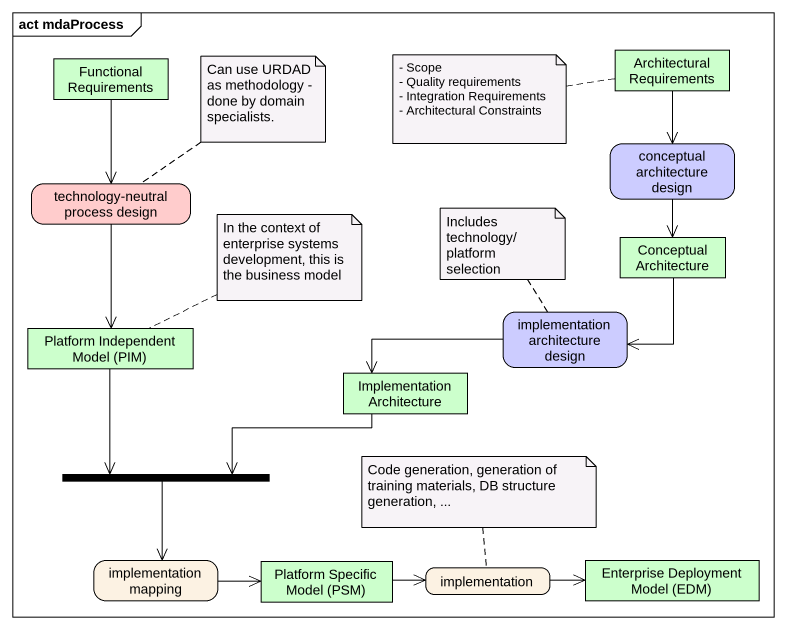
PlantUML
@startuml
mainframe act mdaProcess
hide empty description
state "Functional Requirements" as Functional_Requirements <<object>> #CCFFCC
state "Architectural Requirements" as Architectural_Requirements <<object>> #CCFFCC
state "conceptual architecture design" as conceptual_architecture #CCCCFF
state "technology-neutral process design" as technology_neutral_process #FFCCCC
state "Conceptual Architecture" as Conceptual_Architecture <<object>> #CCFFCC
state "Platform Independent Model (PIM)" as Platform_Independent_Model <<object>> #CCFFCC
state "implementation architecture design" as implementation_architecture #CCCCFF
state "Implementation Architecture" as Implementation_Architecture <<object>> #CCFFCC
state fork1 <<join>>
state "implementation mapping" as implementation_mapping
state "Platform Specific Model (PSM)" as Platform_Specific_Model_PSM <<object>> #CCFFCC
state implementation
state "Enterprise Deployment Model (EDM)" as Enterprise_Deployment_Model <<object>> #CCFFCC
Functional_Requirements --> technology_neutral_process
Architectural_Requirements --> conceptual_architecture
conceptual_architecture --> Conceptual_Architecture
technology_neutral_process --> Platform_Independent_Model
Conceptual_Architecture --> implementation_architecture
Platform_Independent_Model --> fork1
implementation_architecture -left-> Implementation_Architecture
Implementation_Architecture -left-> fork1
fork1 --> implementation_mapping
implementation_mapping -right-> Platform_Specific_Model_PSM
Platform_Specific_Model_PSM -right-> implementation
implementation -right-> Enterprise_Deployment_Model
note top of technology_neutral_process
  Can use URDAD
  as methodology - done by domain specialists.
end note
note left of Architectural_Requirements
  - Scope
  - Quality requirements
  - Integration Requirements
  - Architectural Constraints
end note
note right of Platform_Independent_Model : In the context of enterprise systems development, this is the business model
note top of implementation_architecture : Includes technology/platform selection
note top of implementation : Code generation, generation of training materials, DB structure generation, ...
@enduml
